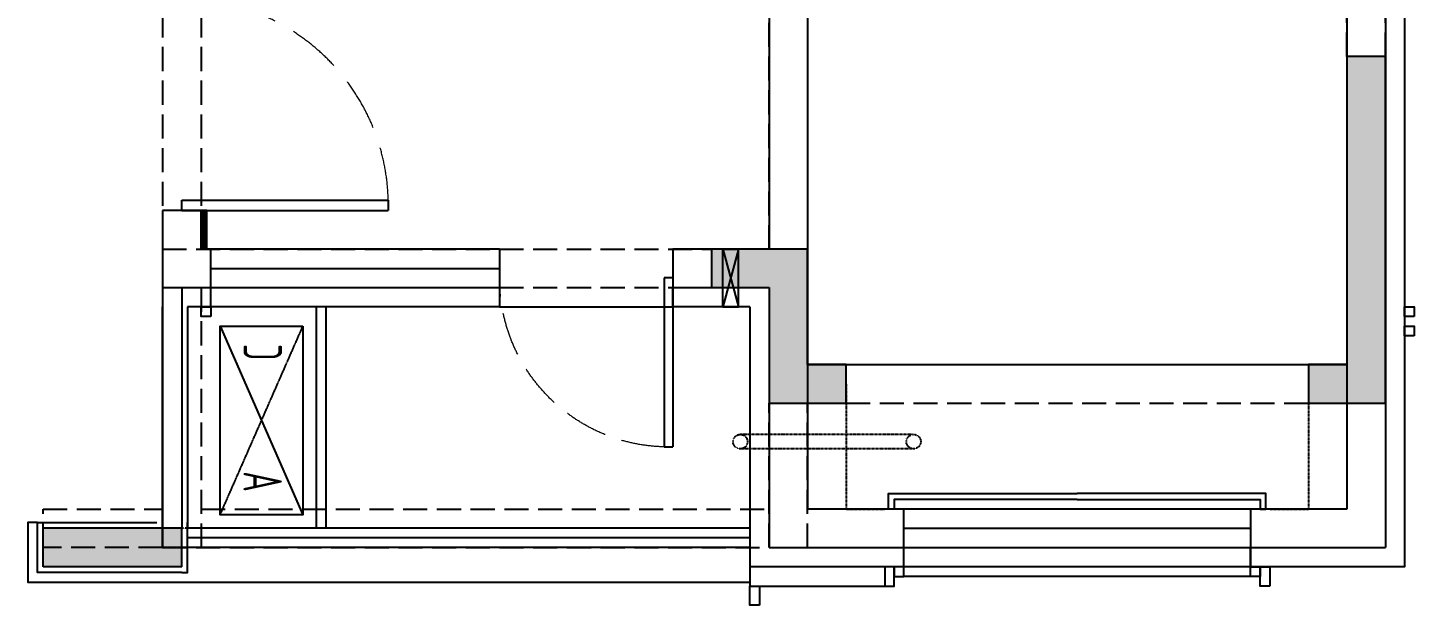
# Model space of a CAD drawing. Header units: millimetres. Extents: x -28014 to 297841, y -81741 to 47579.
# Drawn here: x 117594 to 124794, y -13835 to -10835 of the extents above; entities that cross this region are included whole.
import ezdxf

# ---------------------------------------------------------------- set-up
doc = ezdxf.new("R2010")
doc.units = ezdxf.units.MM
doc.header["$MEASUREMENT"] = 0
doc.linetypes.add('__DASH', pattern=[0.35, 0.25, -0.1])
doc.linetypes.add('DASH', pattern=[0.35, 0.25, -0.1])
for name, color, linetype in [('A-墙体-面层', 6, 'Continuous'), ('A-楼面-下部', 23, 'Continuous'), ('A-注释-填充', 8, 'Continuous'), ('A-结构-墙体', 171, 'Continuous'), ('AR9-剪力墙（柱）填充', 250, 'Continuous'), ('AR9-剪力墙（柱）线', 6, 'Continuous'), ('AR9-墙线', 160, 'Continuous'), ('AR9-建筑幕墙（窗）', 12, 'Continuous'), ('AR9-梁', 1, 'DASH'), ('AR9-阳台栏杆（天花隐）', 12, 'Continuous'), ('FC-平面高差线', 144, 'Continuous'), ('FF-活动家具', 51, 'Continuous'), ('FF-门', 20, 'Continuous'), ('SURFACE', 6, 'Continuous'), ('装饰', 152, 'Continuous')]:
    doc.layers.add(name, color=color, linetype=linetype)
doc.layers.add('A-注释-参考', color=242, linetype='Continuous', plot=False)
doc.styles.add('DADRI-HZ', font='hzs.shx', dxfattribs={"width": 0.7, "bigfont": 'hztxt.shx'})

# ---------------------------------------------------------------- blocks, each defined once
blk = doc.blocks.new('双机上下布置')
blk.add_lwpolyline([(980, 0), (0, 0), (0, -430), (980, -430)], close=True)
at = {"linetype": 'DASH', "ltscale": 0.5}
blk.add_lwpolyline([(0, -430), (980, 0)], dxfattribs=at)
blk.add_lwpolyline([(980, -430), (0, 0)])
at = {"style": 'DADRI-HZ', "width": 0.7}
for s, p in [('A', (118.8, -309.1)), ('C', (801.7, -309.1))]:
    blk.add_text(s, height=200, dxfattribs=at).set_placement(p)
blk = doc.blocks.new('$DorLib2D$00000001')
for p, q in [((0.45, 0.975), (0.5, 0.975)), ((0.45, 0), (0.45, 0.975)), ((0.5, 0), (0.5, 0.975)), ((0.5, 0), (0.45, 0))]:
    blk.add_line(p, q)
at = {"color": 8, "linetype": '__DASH', "lineweight": 13}
blk.add_arc((0.475, 0), 0.975, 91.46928, 180, dxfattribs=at)
blk = doc.blocks.new('$WINLIB2D$00000001')
at = {"color": 0}
for points in [[(-0.5, 0.5), (-0.5, -0.5)], [(-0.5, 0.5), (0.5, 0.5)], [(0.5, -0.5), (0.5, 0.5)], [(0.5, 0.1667), (-0.5, 0.1667)], [(0.5, -0.1667), (-0.5, -0.1667)], [(-0.5, -0.5), (0.5, -0.5)]]:
    blk.add_lwpolyline(points, dxfattribs=at)
blk = doc.blocks.new('$LinePat$岩棉板')
at = {"color": 0}
for p, q in [((0, -17), (12, -67)), ((12, -67), (24, -17))]:
    blk.add_line(p, q, dxfattribs=at)
for centre, start, end in [((12, -17), 0, 180), ((0, -67), 270, 0), ((24, -67), 180, 270)]:
    blk.add_arc(centre, 12, start, end, dxfattribs=at)
at = {"layer": 'Defpoints'}
blk.add_point((0, 0), dxfattribs=at)
at = {"layer": 'Defpoints', "color": 0}
blk.add_point((24, -84), dxfattribs=at)
blk = doc.blocks.new('nfdgfxb')
at = {"layer": 'AR9-墙线', "ltscale": 0.5}
blk.add_lwpolyline([(34, 300), (114, 300), (34, 0), (114, 0), (114, 300), (34, 300), (114, 0), (34, 0), (34, 300)], dxfattribs=at)
blk = doc.blocks.new('rara')
at = {"layer": 'AR9-梁', "ltscale": 500}
for p, q in [((10600, 0), (14600, 0)), ((10300, -2900), (10300, -200)), ((10600, -200), (12000, -200)), ((12000, -200), (14600, -200)), ((12000, -2900), (12000, -200)), ((12200, -2900), (12200, -200)), ((14900, -2200), (14900, -1000)), ((15100, -2200), (15100, -1000)), ((10300, -2900), (12000, -2900)), ((12000, -2900), (14900, -2900)), ((15650, -2900), (16250, -2900)), ((10300, -3100), (13650, -3100)), ((13450, -4600), (13450, -3100)), ((13650, -3100), (14900, -3100)), ((13650, -4600), (13650, -3100)), ((15650, -3100), (16250, -3100)), ((16450, -4600), (16450, -3900)), ((16650, -6600), (16650, -3900)), ((13700, -4600), (16450, -4600)), ((16450, -6600), (16450, -4600)), ((10300, -4800), (10300, -7600)), ((10500, -4800), (10500, -7600)), ((13700, -4800), (16450, -4800)), ((10300, -7600), (13150, -7600)), ((10300, -7800), (13150, -7800)), ((10300, -7800), (10300, -9150)), ((10500, -7800), (10500, -9150)), ((13850, -8200), (16250, -8200)), ((13450, -9150), (13450, -8400)), ((13650, -9150), (13650, -8400)), ((13850, -8400), (16250, -8400)), ((9680, -9150), (9680, -8950)), ((9680, -8950), (10300, -8950)), ((10500, -8950), (13450, -8950)), ((10300, -9150), (9680, -9150)), ((10300, -9150), (13650, -9150))]:
    blk.add_line(p, q, dxfattribs=at)
for points in [[(13450, -7600), (13450, -6300)], [(13650, -6300), (13650, -7600)]]:
    blk.add_lwpolyline(points, dxfattribs=at)

msp = doc.modelspace()

# ---------------------------------------------------------------- hatches: boundary and pattern name
at = {"layer": 'AR9-剪力墙（柱）填充'}
for points in [[(124243.664, -12784.874), (124643.664, -12784.874), (124643.664, -10984.874), (124443.664, -10984.874), (124443.664, -12584.874), (124243.664, -12584.874)], [(121843.663, -12784.874), (121843.663, -12584.874), (121643.663, -12584.874), (121643.663, -11984.874), (121143.663, -11984.874), (121143.663, -12184.874), (121443.663, -12184.874), (121443.663, -12784.874)], [(118393.663, -13434.874), (117673.663, -13434.874), (117673.663, -13634.874), (118393.663, -13634.874)]]:
    msp.add_hatch(color=256, dxfattribs=at).paths.add_polyline_path(points)

# ---------------------------------------------------------------- linework, layer by layer
at = {"layer": 'A-墙体-面层', "ltscale": 0.01}
msp.add_lwpolyline([(118493.663, -11984.874), (118523.663, -11984.874), (118523.663, -11784.874), (118493.663, -11784.874)], dxfattribs=at)
at = {"layer": 'A-楼面-下部'}
msp.add_lwpolyline([(121643.663, -12584.874), (124443.663, -12584.874)], dxfattribs=at)
at = {"layer": 'A-注释-参考', "ltscale": 0.01}
msp.add_lwpolyline([(122093.664, -13734.874), (122093.664, -13634.874), (122043.664, -13634.874), (122043.664, -13734.874), (122093.664, -13734.874)], dxfattribs=at)
at = {"layer": 'A-结构-墙体', "linetype": '__DASH'}
msp.add_lwpolyline([(121343.663, -13434.874), (118293.663, -13434.874), (118293.663, -13534.874)], dxfattribs=at)
at = {"layer": 'AR9-剪力墙（柱）线'}
for p, q in [((124643.664, -10984.874), (124443.664, -10984.874)), ((124443.664, -10984.874), (124443.664, -12584.874)), ((124643.664, -12784.874), (124643.664, -10984.874)), ((121643.663, -11984.874), (121143.663, -11984.874)), ((121143.663, -11984.874), (121143.663, -12184.874)), ((121643.663, -12584.874), (121643.663, -11984.874)), ((121143.663, -12184.874), (121443.663, -12184.874)), ((121443.663, -12184.874), (121443.663, -12784.874)), ((121843.663, -12584.874), (121643.663, -12584.874)), ((121843.663, -12784.874), (121843.663, -12584.874)), ((124443.664, -12584.874), (124243.664, -12584.874)), ((124243.664, -12584.874), (124243.664, -12784.874)), ((121443.663, -12784.874), (121843.663, -12784.874)), ((124243.664, -12784.874), (124643.664, -12784.874)), ((118393.663, -13434.874), (117673.663, -13434.874)), ((117673.663, -13634.874), (117673.663, -13434.874)), ((118393.663, -13634.874), (118393.663, -13434.874)), ((118393.663, -13634.874), (117673.663, -13634.874))]:
    msp.add_line(p, q, dxfattribs=at)
at = {"layer": 'AR9-墙线'}
for p, q in [((121443.663, -8984.874), (121443.663, -11984.874)), ((124643.663, -9084.874), (124643.663, -13534.874)), ((121643.663, -9184.874), (121643.663, -12084.874)), ((124443.663, -9184.874), (124443.663, -13334.874)), ((118493.663, -11784.874), (118293.663, -11784.874)), ((118293.663, -11784.874), (118293.663, -11984.874)), ((118493.663, -11984.874), (118493.663, -11784.874)), ((118293.663, -11984.874), (118293.664, -11984.874)), ((118293.664, -11984.874), (118293.664, -12184.874)), ((118543.663, -11984.874), (118493.663, -11984.874)), ((118543.663, -12184.874), (118543.663, -11984.874)), ((121443.663, -11984.874), (120943.663, -11984.874)), ((120943.663, -11984.874), (120943.663, -12184.874)), ((121643.663, -12084.874), (121643.663, -13334.874)), ((118293.664, -12184.874), (118293.663, -12184.874)), ((118293.663, -12184.874), (118293.663, -13434.874)), ((118393.663, -12184.874), (118543.663, -12184.874)), ((118393.663, -12184.874), (118393.663, -13434.874)), ((120943.663, -12184.874), (121443.663, -12184.874)), ((121443.663, -12184.874), (121443.663, -13534.874)), ((122143.663, -13334.874), (121643.663, -13334.874)), ((122143.663, -13534.874), (122143.663, -13334.874)), ((124443.663, -13334.874), (123943.663, -13334.874)), ((123943.663, -13334.874), (123943.663, -13534.874)), ((118393.663, -13434.874), (118293.663, -13434.874)), ((121443.663, -13534.874), (122143.663, -13534.874)), ((123943.663, -13534.874), (124643.663, -13534.874))]:
    msp.add_line(p, q, dxfattribs=at)
at = {"layer": 'AR9-墙线', "linetype": 'DASH', "ltscale": 0.5}
for p, q in [((121843.663, -12584.874), (124243.663, -12584.874)), ((121843.663, -12684.874), (121843.663, -13334.874)), ((124243.663, -12684.874), (124243.663, -13334.874)), ((121843.663, -13334.874), (122043.663, -13334.874)), ((124043.663, -13334.874), (124243.663, -13334.874))]:
    msp.add_line(p, q, dxfattribs=at)
for points in [[(122193.491, -12947.374), (121293.721, -12947.374)], [(122193.663, -13022.374), (121293.779, -13022.374)]]:
    msp.add_lwpolyline(points, dxfattribs=at)
for centre in [(121293.663, -12984.874), (122193.663, -12984.874)]:
    msp.add_circle(centre, 37.5, dxfattribs=at)
at = {"layer": 'AR9-阳台栏杆（天花隐）'}
for points in [[(119093.664, -13434.874), (119093.664, -12284.874)], [(119143.664, -13434.874), (119143.664, -12284.874)], [(123043.663, -13284.874), (122093.663, -13284.874), (122093.663, -13334.874), (122063.663, -13334.874), (122063.663, -13254.874), (123043.663, -13254.874)], [(123043.663, -13284.874), (123993.663, -13284.874), (123993.663, -13334.874), (124023.663, -13334.874), (124023.663, -13254.874), (123043.663, -13254.874)], [(121343.663, -13434.874), (118423.663, -13434.874)], [(121343.663, -13484.874), (118423.663, -13484.874)]]:
    msp.add_lwpolyline(points, dxfattribs=at)
at = {"layer": 'FC-平面高差线', "color": 144}
for p, q in [((118543.663, -12284.874), (118543.663, -12184.874)), ((118543.663, -12284.874), (118423.663, -12284.874)), ((118423.663, -12284.874), (118423.663, -13434.874)), ((120043.663, -12284.874), (120943.663, -12284.874)), ((121343.663, -12284.874), (120943.663, -12284.874)), ((121343.663, -12284.874), (121343.663, -13634.874)), ((118393.663, -13664.874), (117673.663, -13664.874)), ((122143.663, -13634.874), (121343.663, -13634.874)), ((124643.663, -13634.874), (123943.663, -13634.874))]:
    msp.add_line(p, q, dxfattribs=at)
for points in [[(124643.664, -7184.874), (124743.664, -7184.874), (124743.664, -13634.874), (124643.664, -13634.874)], [(121343.663, -13534.874), (118293.664, -13534.874), (118293.664, -12284.874)], [(117643.663, -13404.874), (117593.664, -13404.874), (117593.663, -13659.874), (117593.663, -13714.874), (121343.664, -13714.874)], [(117673.663, -13664.874), (117643.663, -13664.874), (117643.663, -13564.874), (117643.663, -13564.874), (117643.663, -13404.874), (118263.663, -13404.874)], [(118393.663, -13664.874), (118423.663, -13664.874), (118423.663, -13564.874), (118423.663, -13564.874), (118423.663, -13404.874), (118423.663, -13404.874)], [(123943.664, -13684.874), (122143.664, -13684.874)]]:
    msp.add_lwpolyline(points, dxfattribs=at)
msp.add_lwpolyline([(121343.664, -13734.874), (122093.664, -13734.874), (122093.664, -13634.874), (121343.664, -13634.874)], close=True, dxfattribs=at)
at = {"layer": 'FF-活动家具'}
msp.add_line((121443.663, -8984.874), (121443.663, -11634.874), dxfattribs=at)
at = {"layer": 'SURFACE'}
for p, q in [((120943.663, -12284.874), (120943.663, -12184.874)), ((122143.663, -13634.874), (122143.663, -13534.874)), ((123943.663, -13634.874), (123943.663, -13534.874))]:
    msp.add_line(p, q, dxfattribs=at)
at = {"layer": '装饰'}
for points in [[(118543.664, -12334.874), (118493.664, -12334.874), (118493.664, -12284.874), (118543.664, -12284.874)], [(124793.664, -12334.874), (124743.664, -12334.874), (124743.664, -12284.874), (124793.664, -12284.874)], [(124793.664, -12434.874), (124743.664, -12434.874), (124743.664, -12384.874), (124793.664, -12384.874)], [(122093.664, -13684.874), (122143.664, -13684.874), (122143.664, -13634.874), (122093.664, -13634.874)], [(123993.664, -13684.874), (123943.664, -13684.874), (123943.664, -13634.874), (123993.664, -13634.874)], [(124043.664, -13734.874), (123993.664, -13734.874), (123993.664, -13634.874), (124043.664, -13634.874)], [(121393.664, -13834.874), (121343.664, -13834.874), (121343.664, -13734.874), (121393.664, -13734.874)]]:
    msp.add_lwpolyline(points, close=True, dxfattribs=at)

# ---------------------------------------------------------------- block references
at = {"layer": 'A-注释-填充', "xscale": -0.36231884027124, "yscale": 0.3565137037395431, "zscale": 0.3565137037395431, "rotation": 270.0000000068869}
for p in [(118523.663, -11793.569), (118523.663, -11802.265), (118523.663, -11810.961), (118523.663, -11819.656), (118523.663, -11828.352), (118523.663, -11837.048), (118523.663, -11845.743), (118523.663, -11854.439), (118523.663, -11863.135), (118523.663, -11871.83), (118523.663, -11880.526), (118523.663, -11889.221), (118523.663, -11897.917), (118523.663, -11906.613), (118523.663, -11915.308), (118523.663, -11924.004), (118523.663, -11932.7), (118523.663, -11941.395), (118523.663, -11950.091), (118523.663, -11958.787), (118523.663, -11967.482), (118523.663, -11976.178), (118523.663, -11984.874)]:
    msp.add_blockref('$LinePat$岩棉板', p, dxfattribs=at)
at = {"layer": 'AR9-墙线'}
msp.add_blockref('nfdgfxb', (121169.672, -12284.873), dxfattribs=at)
at = {"layer": 'AR9-墙线', "xscale": -1, "rotation": 270}
msp.add_blockref('双机上下布置', (119022.953, -13364.874), dxfattribs=at)
at = {"layer": 'AR9-建筑幕墙（窗）', "yscale": -300}
for p, xscale, zscale, rotation in [((119293.663, -12134.874), 1500.000000027125, 1500.000000027125, 179.9999999999434), ((123043.663, -13484.874), 1800, 1800, 180.0000000000622)]:
    msp.add_blockref('$WINLIB2D$00000001', p, dxfattribs=dict(at, xscale=xscale, zscale=zscale, rotation=rotation))
at = {"layer": 'AR9-梁', "color": 144}
msp.add_blockref('rara', (107993.664, -4384.874), dxfattribs=at)
at = {"layer": 'FF-门'}
for p, xscale, yscale, zscale, rotation in [((118393.663, -11234.874), 1100, 1100, 1100, 270.0000000001242), ((120493.663, -12134.874), -900, 900, -900, 180)]:
    msp.add_blockref('$DorLib2D$00000001', p, dxfattribs=dict(at, xscale=xscale, yscale=yscale, zscale=zscale, rotation=rotation))

doc.saveas('drawing.dxf')
